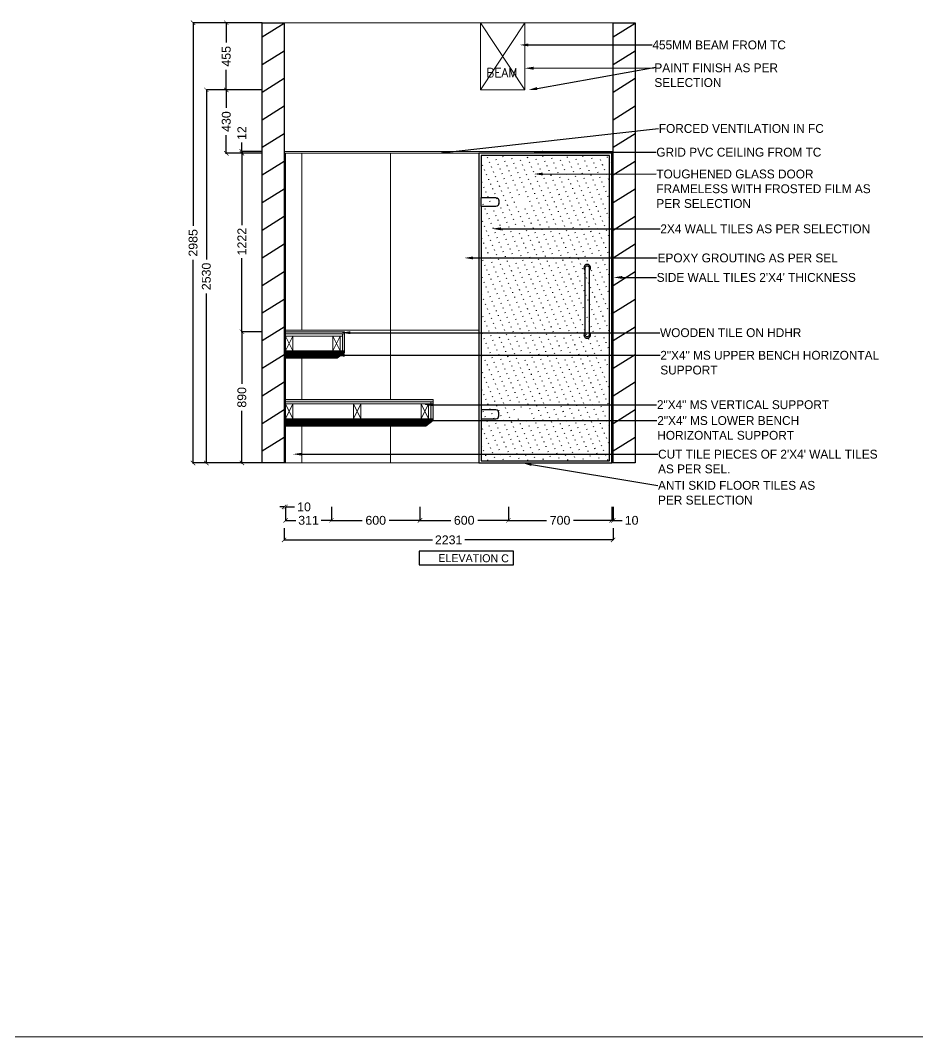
# Model space of a CAD drawing. Header units: millimetres. Extents: x 1464389 to 1998638, y -29162 to 256806.
# Drawn here: x 1543930 to 1550014, y -2985 to 3906 of the extents above; entities that cross this region are included whole.
import ezdxf
from ezdxf import colors
from ezdxf.entities.mleader import LeaderData, LeaderLine
from ezdxf.math import Vec2, Vec3

# ---------------------------------------------------------------- set-up
doc = ezdxf.new("R2010")
doc.units = ezdxf.units.MM
doc.header["$LTSCALE"] = 15
doc.header["$PDMODE"] = 35
doc.layers.get('0').update_dxf_attribs({"lineweight": 5})
for name, color, linetype in [('Deco', 53, 'Continuous'), ('Layer 1', 7, 'Continuous'), ('NEW WALL', 5, 'Continuous'), ('Text', 250, 'Continuous')]:
    doc.layers.add(name, color=color, linetype=linetype)
for name, color, linetype, lineweight in [('dimension', 1, 'Continuous', 25), ('false ceiling', 124, 'Continuous', 9), ('Hatch', 252, 'Continuous', 15), ('LS_DR_TEXT', 7, 'Continuous', 13), ('WALL TILE', 4, 'Continuous', 5)]:
    doc.layers.add(name, color=color, linetype=linetype, lineweight=lineweight)
doc.layers.add('TEXTS', color=7, linetype='Continuous', true_color=0x636466)
doc.styles.add('ARIAL', font='arial.ttf')
doc.styles.add('ROMANS', font='romans.shx')
doc.dimstyles.new('SC-25', dxfattribs={"dimtxt": 60, "dimasz": 30, "dimexe": 0, "dimexo": 0, "dimgap": 25, "dimtad": 0, "dimdec": 0, "dimzin": 0, "dimdsep": 46, "dimtxsty": 'ARIAL', "dimblk": 'ARCHTICK', "dimcen": 0.09, "dimdle": 3, "dimclrd": 251, "dimclre": 251, "dimclrt": 1, "dimadec": 0, "dimazin": 0, "dimtfac": 1, "dimtdec": 0, "dimtofl": 0, "dimtmove": 0, "dimatfit": 2, "dimfxl": 100, "dimtolj": 1, "dimtzin": 0, "dimarcsym": 0})

# ---------------------------------------------------------------- blocks, each defined once
blk = doc.blocks.new('f')
at = {"layer": 'Deco'}
blk.add_lwpolyline([(1267765.3, -187365.2), (1267310.8, -187365.2, -1), (1267310.8, -187338), (1267765.3, -187338, -1)], format="xyb", close=True, dxfattribs=at)
for centre, start, end in [((1267310.8, -187351.6), 36.8699, 323.1301), ((1267765.3, -187351.6), 216.8699, 143.1301)]:
    blk.add_arc(centre, 22.7, start, end, dxfattribs=at)
blk = doc.blocks.new('D1')
at = {"layer": 'Deco'}
h = blk.add_hatch(dxfattribs=at)
h.set_pattern_fill('ACAD_ISO07W100', color=41, scale=10, angle=293, style=0)
h.set_pattern_definition([(293, (3903.8, -3895.476), (46.0252427, 19.5365564), [5, -30])])
edge = h.paths.add_edge_path()
edge.add_line((1269869.6, -190157.7), (1268999.6, -190157.7))
edge.add_line((1268999.6, -190157.7), (1268999.6, -190505.9))
edge.add_line((1268999.6, -190505.9), (1269284.6, -190505.9))
edge.add_arc((1269265.2, -190470.7), 40.2, 11.51469, 298.81108, ccw=False)
edge.add_line((1269304.6, -190462.7), (1269304.6, -190482.7))
edge.add_arc((1269284.6, -190482.7), 20, -90, 0, ccw=False)
edge.add_line((1269284.6, -190502.7), (1268999.6, -190502.7))
edge.add_line((1268999.6, -190502.7), (1268999.6, -191942.8))
edge.add_line((1268999.6, -191942.8), (1269284.6, -191942.8))
edge.add_arc((1269268, -191909.5), 37.2, 10.61772, 296.41257, ccw=False)
edge.add_line((1269304.6, -191902.7), (1269304.6, -191922.7))
edge.add_arc((1269284.6, -191922.7), 20, -90, 0, ccw=False)
edge.add_line((1269284.6, -191942.7), (1268999.6, -191942.7))
edge.add_line((1268999.6, -191942.7), (1268999.6, -192227.7))
edge.add_line((1268999.6, -192227.7), (1269869.6, -192227.7))
edge.add_line((1269869.6, -192227.7), (1269869.6, -190157.7))
at = {"layer": 'Deco', "color": 4}
blk.add_lwpolyline([(1268984.6, -192242.7), (1269884.6, -192242.7), (1269884.6, -190142.7), (1268984.6, -190142.7)], close=True, dxfattribs=at)
at = {"layer": 'Deco'}
for points in [[(1268999.6, -191942.7), (1268999.6, -192227.7), (1269869.6, -192227.7), (1269869.6, -190157.7), (1268999.6, -190157.7), (1268999.6, -190442.7)], [(1268999.6, -190502.7), (1268999.6, -191882.7)]]:
    blk.add_lwpolyline(points, dxfattribs=at)
for points in [[(1268999.6, -190442.7), (1269099.6, -190442.7, -0.414214), (1269119.6, -190462.7), (1269119.6, -190482.7, -0.414214), (1269099.6, -190502.7), (1268999.6, -190502.7)], [(1268999.6, -191942.7), (1269099.6, -191942.7, 0.414214), (1269119.6, -191922.7), (1269119.6, -191902.7, 0.414214), (1269099.6, -191882.7), (1268999.6, -191882.7)]]:
    blk.add_lwpolyline(points, format="xyb", close=True, dxfattribs=at)
at = {"rotation": 90}
blk.add_blockref('f', (1082367, -1458684.4), dxfattribs=at)
blk = doc.blocks.new('_ArchTick')
at = {"color": 0, "linetype": 'ByBlock', "const_width": 0.15}
blk.add_lwpolyline([(-0.5, -0.5), (0.5, 0.5)], dxfattribs=at)
blk = doc.blocks.new('*D2041')
at = {"layer": 'Defpoints', "color": 0, "ltscale": 0.25, "transparency": 16777216}
for p in [(1545718.2, 606.7), (1545728.2, 606.7), (1545728.2, 606.7)]:
    blk.add_point(p, dxfattribs=at)
at = {"layer": 'dimension', "color": 251, "lineweight": -2, "ltscale": 0.25, "transparency": 16777216}
for p, q in [((1545718.2, 606.7), (1545688.2, 606.7)), ((1545728.2, 606.7), (1545788.2, 606.7))]:
    blk.add_line(p, q, dxfattribs=at)
at = {"layer": 'dimension', "color": 251, "lineweight": -2, "ltscale": 0.25, "transparency": 16777216, "xscale": 30, "yscale": 30, "zscale": 30}
blk.add_blockref('_ArchTick', (1545718.2, 606.7), dxfattribs=at)
at = {"layer": 'dimension', "color": 251, "lineweight": -2, "ltscale": 0.25, "transparency": 16777216, "xscale": 30, "yscale": 30, "zscale": 30, "rotation": 180}
blk.add_blockref('_ArchTick', (1545728.2, 606.7), dxfattribs=at)
at = {"layer": 'dimension', "color": 1, "ltscale": 0.25, "transparency": 16777216, "insert": (1545853.2, 606.7), "char_height": 60, "attachment_point": 5, "style": 'ARIAL'}
blk.add_mtext('\\A1;10', dxfattribs=at)
blk = doc.blocks.new('*D2042')
at = {"layer": 'Defpoints', "color": 0, "ltscale": 0.25, "transparency": 16777216}
for p in [(1545728.2, 606.7), (1546039.2, 606.7), (1546039.2, 515.6)]:
    blk.add_point(p, dxfattribs=at)
at = {"layer": 'dimension', "color": 251, "lineweight": -2, "ltscale": 0.25, "transparency": 16777216}
for p, q in [((1545728.2, 606.7), (1545728.2, 515.6)), ((1546039.2, 606.7), (1546039.2, 515.6)), ((1545725.2, 515.6), (1545798.2, 515.6)), ((1546042.2, 515.6), (1545969.1, 515.6))]:
    blk.add_line(p, q, dxfattribs=at)
at = {"layer": 'dimension', "color": 251, "lineweight": -2, "ltscale": 0.25, "transparency": 16777216, "xscale": 30, "yscale": 30, "zscale": 30, "rotation": 180}
blk.add_blockref('_ArchTick', (1545728.2, 515.6), dxfattribs=at)
at = {"layer": 'dimension', "color": 251, "lineweight": -2, "ltscale": 0.25, "transparency": 16777216, "xscale": 30, "yscale": 30, "zscale": 30}
blk.add_blockref('_ArchTick', (1546039.2, 515.6), dxfattribs=at)
at = {"layer": 'dimension', "color": 1, "ltscale": 0.25, "transparency": 16777216, "insert": (1545883.7, 515.6), "char_height": 60, "attachment_point": 5, "style": 'ARIAL'}
blk.add_mtext('\\A1;311', dxfattribs=at)
blk = doc.blocks.new('*D2043')
at = {"layer": 'Defpoints', "color": 0, "ltscale": 0.25, "transparency": 16777216}
for p in [(1546039.2, 606.7), (1546639.2, 606.7), (1546639.2, 515.6)]:
    blk.add_point(p, dxfattribs=at)
at = {"layer": 'dimension', "color": 251, "lineweight": -2, "ltscale": 0.25, "transparency": 16777216}
for p, q in [((1546039.2, 606.7), (1546039.2, 515.6)), ((1546639.2, 606.7), (1546639.2, 515.6)), ((1546036.2, 515.6), (1546247.8, 515.6)), ((1546642.2, 515.6), (1546430.5, 515.6))]:
    blk.add_line(p, q, dxfattribs=at)
at = {"layer": 'dimension', "color": 251, "lineweight": -2, "ltscale": 0.25, "transparency": 16777216, "xscale": 30, "yscale": 30, "zscale": 30, "rotation": 180}
blk.add_blockref('_ArchTick', (1546039.2, 515.6), dxfattribs=at)
at = {"layer": 'dimension', "color": 251, "lineweight": -2, "ltscale": 0.25, "transparency": 16777216, "xscale": 30, "yscale": 30, "zscale": 30}
blk.add_blockref('_ArchTick', (1546639.2, 515.6), dxfattribs=at)
at = {"layer": 'dimension', "color": 1, "ltscale": 0.25, "transparency": 16777216, "insert": (1546339.2, 515.6), "char_height": 60, "attachment_point": 5, "style": 'ARIAL'}
blk.add_mtext('\\A1;600', dxfattribs=at)
blk = doc.blocks.new('*D2044')
at = {"layer": 'Defpoints', "color": 0, "ltscale": 0.25, "transparency": 16777216}
for p in [(1546639.2, 606.7), (1547239.2, 606.7), (1547239.2, 515.6)]:
    blk.add_point(p, dxfattribs=at)
at = {"layer": 'dimension', "color": 251, "lineweight": -2, "ltscale": 0.25, "transparency": 16777216}
for p, q in [((1546639.2, 606.7), (1546639.2, 515.6)), ((1547239.2, 606.7), (1547239.2, 515.6)), ((1546636.2, 515.6), (1546847.8, 515.6)), ((1547242.2, 515.6), (1547030.5, 515.6))]:
    blk.add_line(p, q, dxfattribs=at)
at = {"layer": 'dimension', "color": 251, "lineweight": -2, "ltscale": 0.25, "transparency": 16777216, "xscale": 30, "yscale": 30, "zscale": 30, "rotation": 180}
blk.add_blockref('_ArchTick', (1546639.2, 515.6), dxfattribs=at)
at = {"layer": 'dimension', "color": 251, "lineweight": -2, "ltscale": 0.25, "transparency": 16777216, "xscale": 30, "yscale": 30, "zscale": 30}
blk.add_blockref('_ArchTick', (1547239.2, 515.6), dxfattribs=at)
at = {"layer": 'dimension', "color": 1, "ltscale": 0.25, "transparency": 16777216, "insert": (1546939.2, 515.6), "char_height": 60, "attachment_point": 5, "style": 'ARIAL'}
blk.add_mtext('\\A1;600', dxfattribs=at)
blk = doc.blocks.new('*D2045')
at = {"layer": 'Defpoints', "color": 0, "ltscale": 0.25, "transparency": 16777216}
for p in [(1547239.2, 606.7), (1547939.2, 606.7), (1547939.2, 515.6)]:
    blk.add_point(p, dxfattribs=at)
at = {"layer": 'dimension', "color": 251, "lineweight": -2, "ltscale": 0.25, "transparency": 16777216}
for p, q in [((1547239.2, 606.7), (1547239.2, 515.6)), ((1547939.2, 606.7), (1547939.2, 515.6)), ((1547236.2, 515.6), (1547498.2, 515.6)), ((1547942.2, 515.6), (1547680.1, 515.6))]:
    blk.add_line(p, q, dxfattribs=at)
at = {"layer": 'dimension', "color": 251, "lineweight": -2, "ltscale": 0.25, "transparency": 16777216, "xscale": 30, "yscale": 30, "zscale": 30, "rotation": 180}
blk.add_blockref('_ArchTick', (1547239.2, 515.6), dxfattribs=at)
at = {"layer": 'dimension', "color": 251, "lineweight": -2, "ltscale": 0.25, "transparency": 16777216, "xscale": 30, "yscale": 30, "zscale": 30}
blk.add_blockref('_ArchTick', (1547939.2, 515.6), dxfattribs=at)
at = {"layer": 'dimension', "color": 1, "ltscale": 0.25, "transparency": 16777216, "insert": (1547589.2, 515.6), "char_height": 60, "attachment_point": 5, "style": 'ARIAL'}
blk.add_mtext('\\A1;700', dxfattribs=at)
blk = doc.blocks.new('*D2046')
at = {"layer": 'Defpoints', "color": 0, "ltscale": 0.25, "transparency": 16777216}
for p in [(1547939.2, 606.7), (1547949.2, 606.7), (1547949.2, 515.6)]:
    blk.add_point(p, dxfattribs=at)
at = {"layer": 'dimension', "color": 251, "lineweight": -2, "ltscale": 0.25, "transparency": 16777216}
for p, q in [((1547939.2, 606.7), (1547939.2, 515.6)), ((1547949.2, 606.7), (1547949.2, 515.6)), ((1547939.2, 515.6), (1547909.2, 515.6)), ((1547949.2, 515.6), (1548009.2, 515.6))]:
    blk.add_line(p, q, dxfattribs=at)
at = {"layer": 'dimension', "color": 251, "lineweight": -2, "ltscale": 0.25, "transparency": 16777216, "xscale": 30, "yscale": 30, "zscale": 30}
blk.add_blockref('_ArchTick', (1547939.2, 515.6), dxfattribs=at)
at = {"layer": 'dimension', "color": 251, "lineweight": -2, "ltscale": 0.25, "transparency": 16777216, "xscale": 30, "yscale": 30, "zscale": 30, "rotation": 180}
blk.add_blockref('_ArchTick', (1547949.2, 515.6), dxfattribs=at)
at = {"layer": 'dimension', "color": 1, "ltscale": 0.25, "transparency": 16777216, "insert": (1548074.2, 515.6), "char_height": 60, "attachment_point": 5, "style": 'ARIAL'}
blk.add_mtext('\\A1;10', dxfattribs=at)
blk = doc.blocks.new('*D2047')
at = {"layer": 'Defpoints', "color": 0, "ltscale": 0.25, "transparency": 16777216}
for p in [(1545718.2, 462.6), (1547949.2, 462.6), (1547949.2, 382.9)]:
    blk.add_point(p, dxfattribs=at)
at = {"layer": 'dimension', "color": 251, "lineweight": -2, "ltscale": 0.25, "transparency": 16777216}
for p, q in [((1545718.2, 462.6), (1545718.2, 382.9)), ((1547949.2, 462.6), (1547949.2, 382.9)), ((1545715.2, 382.9), (1546724.4, 382.9)), ((1547952.2, 382.9), (1546943, 382.9))]:
    blk.add_line(p, q, dxfattribs=at)
at = {"layer": 'dimension', "color": 251, "lineweight": -2, "ltscale": 0.25, "transparency": 16777216, "xscale": 30, "yscale": 30, "zscale": 30, "rotation": 180}
blk.add_blockref('_ArchTick', (1545718.2, 382.9), dxfattribs=at)
at = {"layer": 'dimension', "color": 251, "lineweight": -2, "ltscale": 0.25, "transparency": 16777216, "xscale": 30, "yscale": 30, "zscale": 30}
blk.add_blockref('_ArchTick', (1547949.2, 382.9), dxfattribs=at)
at = {"layer": 'dimension', "color": 1, "ltscale": 0.25, "transparency": 16777216, "insert": (1546833.7, 382.9), "char_height": 60, "attachment_point": 5, "style": 'ARIAL'}
blk.add_mtext('\\A1;2231', dxfattribs=at)
blk = doc.blocks.new('*D2048')
at = {"layer": 'Defpoints', "color": 0, "ltscale": 0.25, "transparency": 16777216}
for p in [(1545431.7, 1794.7), (1545568.2, 1794.7), (1545568.2, 904.7)]:
    blk.add_point(p, dxfattribs=at)
at = {"layer": 'dimension', "color": 251, "lineweight": -2, "ltscale": 0.25, "transparency": 16777216}
for p, q in [((1545431.7, 1797.7), (1545431.7, 1440.9)), ((1545568.2, 1794.7), (1545431.7, 1794.7)), ((1545431.7, 901.7), (1545431.7, 1258.4)), ((1545568.2, 904.7), (1545431.7, 904.7))]:
    blk.add_line(p, q, dxfattribs=at)
at = {"layer": 'dimension', "color": 251, "lineweight": -2, "ltscale": 0.25, "transparency": 16777216, "xscale": 30, "yscale": 30, "zscale": 30}
for p, rotation in [((1545431.7, 1794.7), 90), ((1545431.7, 904.7), 270)]:
    blk.add_blockref('_ArchTick', p, dxfattribs=dict(at, rotation=rotation))
at = {"layer": 'dimension', "color": 1, "ltscale": 0.25, "transparency": 16777216, "insert": (1545431.7, 1349.7), "char_height": 60, "attachment_point": 5, "rotation": 90, "style": 'ARIAL'}
blk.add_mtext('\\A1;890', dxfattribs=at)
blk = doc.blocks.new('*D2049')
at = {"layer": 'Defpoints', "color": 0, "ltscale": 0.25, "transparency": 16777216}
for p in [(1545431.7, 3016.7), (1545568.2, 3016.7), (1545568.2, 1794.7)]:
    blk.add_point(p, dxfattribs=at)
at = {"layer": 'dimension', "color": 251, "lineweight": -2, "ltscale": 0.25, "transparency": 16777216}
for p, q in [((1545431.7, 3019.7), (1545431.7, 2517.1)), ((1545568.2, 3016.7), (1545431.7, 3016.7)), ((1545431.7, 1791.7), (1545431.7, 2294.2)), ((1545568.2, 1794.7), (1545431.7, 1794.7))]:
    blk.add_line(p, q, dxfattribs=at)
at = {"layer": 'dimension', "color": 251, "lineweight": -2, "ltscale": 0.25, "transparency": 16777216, "xscale": 30, "yscale": 30, "zscale": 30}
for p, rotation in [((1545431.7, 3016.7), 90), ((1545431.7, 1794.7), 270)]:
    blk.add_blockref('_ArchTick', p, dxfattribs=dict(at, rotation=rotation))
at = {"layer": 'dimension', "color": 1, "ltscale": 0.25, "transparency": 16777216, "insert": (1545431.7, 2405.7), "char_height": 60, "attachment_point": 5, "rotation": 90, "style": 'ARIAL'}
blk.add_mtext('\\A1;1222', dxfattribs=at)
blk = doc.blocks.new('*D2050')
at = {"layer": 'Defpoints', "color": 0, "ltscale": 0.25, "transparency": 16777216}
for p in [(1545431.7, 3016.7), (1545568.2, 3016.7), (1545568.2, 3004.7)]:
    blk.add_point(p, dxfattribs=at)
at = {"layer": 'dimension', "color": 251, "lineweight": -2, "ltscale": 0.25, "transparency": 16777216}
for p, q in [((1545431.7, 3016.7), (1545431.7, 3076.7)), ((1545568.2, 3016.7), (1545431.7, 3016.7)), ((1545568.2, 3004.7), (1545431.7, 3004.7)), ((1545431.7, 3004.7), (1545431.7, 2974.7))]:
    blk.add_line(p, q, dxfattribs=at)
at = {"layer": 'dimension', "color": 251, "lineweight": -2, "ltscale": 0.25, "transparency": 16777216, "xscale": 30, "yscale": 30, "zscale": 30}
for p, rotation in [((1545431.7, 3016.7), 270), ((1545431.7, 3004.7), 90)]:
    blk.add_blockref('_ArchTick', p, dxfattribs=dict(at, rotation=rotation))
at = {"layer": 'dimension', "color": 1, "ltscale": 0.25, "transparency": 16777216, "insert": (1545431.7, 3141.5), "char_height": 60, "attachment_point": 5, "rotation": 90, "style": 'ARIAL'}
blk.add_mtext('\\A1;12', dxfattribs=at)
blk = doc.blocks.new('*D2051')
at = {"layer": 'Defpoints', "color": 0, "ltscale": 0.25, "transparency": 16777216}
for p in [(1545326.1, 3434.7), (1545568.2, 3434.7), (1545568.2, 3004.7)]:
    blk.add_point(p, dxfattribs=at)
at = {"layer": 'dimension', "color": 251, "lineweight": -2, "ltscale": 0.25, "transparency": 16777216}
for p, q in [((1545326.1, 3437.7), (1545326.1, 3312.1)), ((1545568.2, 3434.7), (1545326.1, 3434.7)), ((1545326.1, 3001.7), (1545326.1, 3127.3)), ((1545568.2, 3004.7), (1545326.1, 3004.7))]:
    blk.add_line(p, q, dxfattribs=at)
at = {"layer": 'dimension', "color": 251, "lineweight": -2, "ltscale": 0.25, "transparency": 16777216, "xscale": 30, "yscale": 30, "zscale": 30}
for p, rotation in [((1545326.1, 3434.7), 90), ((1545326.1, 3004.7), 270)]:
    blk.add_blockref('_ArchTick', p, dxfattribs=dict(at, rotation=rotation))
at = {"layer": 'dimension', "color": 1, "ltscale": 0.25, "transparency": 16777216, "insert": (1545326.1, 3219.7), "char_height": 60, "attachment_point": 5, "rotation": 90, "style": 'ARIAL'}
blk.add_mtext('\\A1;430', dxfattribs=at)
blk = doc.blocks.new('*D2052')
at = {"layer": 'Defpoints', "color": 0, "ltscale": 0.25, "transparency": 16777216}
for p in [(1545326.1, 3889.7), (1545568.2, 3889.7), (1545568.2, 3434.7)]:
    blk.add_point(p, dxfattribs=at)
at = {"layer": 'dimension', "color": 251, "lineweight": -2, "ltscale": 0.25, "transparency": 16777216}
for p, q in [((1545326.1, 3892.7), (1545326.1, 3754.9)), ((1545568.2, 3889.7), (1545326.1, 3889.7)), ((1545326.1, 3431.7), (1545326.1, 3569.5)), ((1545568.2, 3434.7), (1545326.1, 3434.7))]:
    blk.add_line(p, q, dxfattribs=at)
at = {"layer": 'dimension', "color": 251, "lineweight": -2, "ltscale": 0.25, "transparency": 16777216, "xscale": 30, "yscale": 30, "zscale": 30}
for p, rotation in [((1545326.1, 3889.7), 90), ((1545326.1, 3434.7), 270)]:
    blk.add_blockref('_ArchTick', p, dxfattribs=dict(at, rotation=rotation))
at = {"layer": 'dimension', "color": 1, "ltscale": 0.25, "transparency": 16777216, "insert": (1545326.1, 3662.2), "char_height": 60, "attachment_point": 5, "rotation": 90, "style": 'ARIAL'}
blk.add_mtext('\\A1;455', dxfattribs=at)
blk = doc.blocks.new('*D2053')
at = {"layer": 'Defpoints', "color": 0, "ltscale": 0.25, "transparency": 16777216}
for p in [(1545568.2, 3434.7), (1545190.9, 904.7), (1545568.2, 904.7)]:
    blk.add_point(p, dxfattribs=at)
at = {"layer": 'dimension', "color": 251, "lineweight": -2, "ltscale": 0.25, "transparency": 16777216}
for p, q in [((1545190.9, 3437.7), (1545190.9, 2284.7)), ((1545568.2, 3434.7), (1545190.9, 3434.7)), ((1545190.9, 901.7), (1545190.9, 2054.7)), ((1545568.2, 904.7), (1545190.9, 904.7))]:
    blk.add_line(p, q, dxfattribs=at)
at = {"layer": 'dimension', "color": 251, "lineweight": -2, "ltscale": 0.25, "transparency": 16777216, "xscale": 30, "yscale": 30, "zscale": 30}
for p, rotation in [((1545190.9, 3434.7), 90), ((1545190.9, 904.7), 270)]:
    blk.add_blockref('_ArchTick', p, dxfattribs=dict(at, rotation=rotation))
at = {"layer": 'dimension', "color": 1, "ltscale": 0.25, "transparency": 16777216, "insert": (1545190.9, 2169.7), "char_height": 60, "attachment_point": 5, "rotation": 90, "style": 'ARIAL'}
blk.add_mtext('\\A1;2530', dxfattribs=at)
blk = doc.blocks.new('*D2054')
at = {"layer": 'Defpoints', "color": 0, "ltscale": 0.25, "transparency": 16777216}
for p in [(1545568.2, 3889.7), (1545101, 904.7), (1545568.2, 904.7)]:
    blk.add_point(p, dxfattribs=at)
at = {"layer": 'dimension', "color": 251, "lineweight": -2, "ltscale": 0.25, "transparency": 16777216}
for p, q in [((1545101, 3892.7), (1545101, 2512.5)), ((1545568.2, 3889.7), (1545101, 3889.7)), ((1545101, 901.7), (1545101, 2281.8)), ((1545568.2, 904.7), (1545101, 904.7))]:
    blk.add_line(p, q, dxfattribs=at)
at = {"layer": 'dimension', "color": 251, "lineweight": -2, "ltscale": 0.25, "transparency": 16777216, "xscale": 30, "yscale": 30, "zscale": 30}
for p, rotation in [((1545101, 3889.7), 90), ((1545101, 904.7), 270)]:
    blk.add_blockref('_ArchTick', p, dxfattribs=dict(at, rotation=rotation))
at = {"layer": 'dimension', "color": 1, "ltscale": 0.25, "transparency": 16777216, "insert": (1545101, 2397.2), "char_height": 60, "attachment_point": 5, "rotation": 90, "style": 'ARIAL'}
blk.add_mtext('\\A1;2985', dxfattribs=at)

msp = doc.modelspace()

# ---------------------------------------------------------------- hatches: boundary and pattern name
at = {"layer": 'Hatch', "ltscale": 0.25}
h = msp.add_hatch(color=256, dxfattribs=at)
h.dxf.hatch_style = 1
h.paths.add_polyline_path([(1546128.2, 1794.7), (1545728.2, 1794.7), (1545728.2, 1779.7), (1546128.2, 1779.7)])
h.paths.add_polyline_path([(1546128.2, 1764.7), (1546113.2, 1764.7), (1546113.2, 1664.7), (1546128.2, 1664.7)])
h.paths.add_polyline_path([(1546128.2, 1779.7), (1546113.2, 1779.7), (1546113.2, 1764.7), (1546128.2, 1764.7)])
h = msp.add_hatch(dxfattribs=at)
h.set_pattern_fill('ANSI32', color=256)
h.set_pattern_definition([(45, (375893.382, 316717.301), (-6.73519209, 6.73519209), []), (45, (375897.872, 316717.301), (-6.73519209, 6.73519209), [])])
h.paths.add_polyline_path([(1546128.2, 1652.7), (1546128.2, 1664.7), (1545728.2, 1664.7), (1545728.2, 1614.7), (1546078.2, 1614.7)])
h = msp.add_hatch(color=256, dxfattribs=at)
h.dxf.hatch_style = 1
h.paths.add_polyline_path([(1546728.2, 1334.7), (1545728.2, 1334.7), (1545728.2, 1319.7), (1546728.2, 1319.7)])
h.paths.add_polyline_path([(1546728.2, 1319.7), (1546713.2, 1319.7), (1546713.2, 1204.7), (1546728.2, 1204.7)])
h = msp.add_hatch(dxfattribs=at)
h.set_pattern_fill('ANSI32', color=256)
h.set_pattern_definition([(45, (373375.872, 316717.301), (-6.73519209, 6.73519209), []), (45, (373380.362, 316717.301), (-6.73519209, 6.73519209), [])])
h.paths.add_polyline_path([(1546728.2, 1204.7), (1546713.2, 1204.7), (1546698.2, 1204.7), (1546648.2, 1204.7), (1545728.2, 1204.7), (1545728.2, 1154.7), (1546678.2, 1154.7), (1546728.2, 1192.7)])
at = {"layer": 'Layer 1', "ltscale": 0.25}
h = msp.add_hatch(dxfattribs=at)
h.set_pattern_fill('ANSI31', color=8, scale=50, angle=167)
h.set_pattern_definition([(212, (649932.88, 181311.02), (84.124683, -134.627635), [])])
h.paths.add_polyline_path([(1545718.2, 3889.7), (1545568.2, 3889.7), (1545568.2, 904.7), (1545718.2, 904.7)])
h = msp.add_hatch(dxfattribs=at)
h.set_pattern_fill('ANSI31', color=8, scale=50, angle=167)
h.set_pattern_definition([(212, (652313.88, 181311.02), (84.124683, -134.627635), [])])
h.paths.add_polyline_path([(1548099.2, 3889.7), (1547949.2, 3889.7), (1547949.2, 904.7), (1548099.2, 904.7)])

# ---------------------------------------------------------------- linework, layer by layer
at = {"ltscale": 0.25}
for p, q in [((1547049.2, 3889.7), (1547349.2, 3434.7)), ((1547049.2, 3434.7), (1547349.2, 3889.7)), ((1545728.2, 1764.7), (1545778.2, 1664.7)), ((1545778.2, 1764.7), (1545728.2, 1664.7)), ((1546048.2, 1764.7), (1546098.2, 1664.7)), ((1546098.2, 1764.7), (1546048.2, 1664.7)), ((1545728.2, 1304.7), (1545778.2, 1204.7)), ((1545778.2, 1304.7), (1545728.2, 1204.7)), ((1545778.2, 1304.7), (1546648.2, 1304.7)), ((1546188.2, 1304.7), (1546238.2, 1204.7)), ((1546238.2, 1304.7), (1546188.2, 1204.7)), ((1546648.2, 1304.7), (1546698.2, 1204.7)), ((1546698.2, 1304.7), (1546648.2, 1204.7)), ((1520964.5, -2985.4), (1566247, -2985.4))]:
    msp.add_line(p, q, dxfattribs=at)
for points in [[(1545718.2, 3889.7), (1547949.2, 3889.7), (1547949.2, 904.7), (1545718.2, 904.7)], [(1547049.2, 3889.7), (1547349.2, 3889.7), (1547349.2, 3434.7), (1547049.2, 3434.7)], [(1545728.2, 1794.7), (1546128.2, 1794.7), (1546128.2, 1779.7), (1545728.2, 1779.7)], [(1545728.2, 1779.7), (1546113.2, 1779.7), (1546113.2, 1764.7), (1545728.2, 1764.7)], [(1545728.2, 1764.7), (1545778.2, 1764.7), (1545778.2, 1664.7), (1545728.2, 1664.7)], [(1546048.2, 1764.7), (1546098.2, 1764.7), (1546098.2, 1664.7), (1546048.2, 1664.7)], [(1546113.2, 1779.7), (1546128.2, 1779.7), (1546128.2, 1664.7), (1546113.2, 1664.7)], [(1545728.2, 1334.7), (1546728.2, 1334.7), (1546728.2, 1319.7), (1545728.2, 1319.7)], [(1545728.2, 1319.7), (1546713.2, 1319.7), (1546713.2, 1304.7), (1545728.2, 1304.7)], [(1546728.2, 1204.7), (1546713.2, 1204.7), (1546713.2, 1319.7), (1546728.2, 1319.7)], [(1545728.2, 1304.7), (1545778.2, 1304.7), (1545778.2, 1204.7), (1545728.2, 1204.7)], [(1546188.2, 1304.7), (1546238.2, 1304.7), (1546238.2, 1204.7), (1546188.2, 1204.7)], [(1546648.2, 1304.7), (1546698.2, 1304.7), (1546698.2, 1204.7), (1546648.2, 1204.7)], [(1546698.2, 1304.7), (1546713.2, 1304.7), (1546713.2, 1204.7), (1546698.2, 1204.7)]]:
    msp.add_lwpolyline(points, close=True, dxfattribs=at)
for points in [[(1545728.2, 1614.7), (1545728.2, 1664.7), (1546128.2, 1664.7), (1546128.2, 1652.7), (1546078.2, 1614.7), (1545728.2, 1614.7)], [(1545728.2, 1154.7), (1545728.2, 1204.7), (1546728.2, 1204.7)], [(1545728.2, 1154.7), (1545728.2, 1204.7), (1546728.2, 1204.7), (1546728.2, 1192.7), (1546678.2, 1154.7), (1545728.2, 1154.7)]]:
    msp.add_lwpolyline(points, dxfattribs=at)
at = {"layer": 'false ceiling', "ltscale": 0.25}
for p, q in [((1545718.2, 3016.7), (1547949.2, 3016.7)), ((1545718.2, 3004.7), (1547949.2, 3004.7))]:
    msp.add_line(p, q, dxfattribs=at)
at = {"layer": 'NEW WALL', "ltscale": 0.25}
for points in [[(1545568.2, 3889.7), (1545718.2, 3889.7), (1545718.2, 904.7), (1545568.2, 904.7)], [(1547949.2, 3889.7), (1548099.2, 3889.7), (1548099.2, 904.7), (1547949.2, 904.7)]]:
    msp.add_lwpolyline(points, close=True, dxfattribs=at)
at = {"layer": 'Text', "color": 32, "ltscale": 0.25}
msp.add_lwpolyline([(1547273.5, 306.6), (1546633.5, 306.6), (1546633.5, 213.7), (1547273.5, 213.7)], close=True, dxfattribs=at)
at = {"layer": 'TEXTS', "color": 251, "linetype": 'ByBlock', "lineweight": -2, "true_color": 0x636466}
for points in [[(1547409.2, 3581.5), (1548226.6, 3584.5)], [(1547433.2, 3444), (1548237.7, 3589)]]:
    msp.add_lwpolyline(points, dxfattribs=at)
at = {"layer": 'TEXTS', "color": 251, "true_color": 0x636466}
for points in [[(1547409.2, 3571.5), (1547349.2, 3581.3), (1547409.1, 3591.5)], [(1547435, 3434.2), (1547374.2, 3433.4), (1547431.4, 3453.8)]]:
    msp.add_solid(points, dxfattribs=at)
at = {"layer": 'WALL TILE', "ltscale": 0.25}
for points in [[(1545718.2, 3004.7), (1545728.2, 3004.7), (1545728.2, 904.7), (1545718.2, 904.7)], [(1545728.2, 3004.7), (1545839.2, 3004.7), (1545839.2, 1804.7), (1545728.2, 1804.7)], [(1545839.2, 1804.7), (1546439.2, 1804.7), (1546439.2, 3004.7), (1545839.2, 3004.7)], [(1546439.2, 1804.7), (1547039.2, 1804.7), (1547039.2, 3004.7), (1546439.2, 3004.7)], [(1547939.2, 3004.7), (1547949.2, 3004.7), (1547949.2, 904.7), (1547939.2, 904.7)], [(1545839.2, 1334.7), (1545728.2, 1334.7), (1545728.2, 1614.7), (1545839.2, 1614.7)], [(1545839.2, 1154.7), (1545728.2, 1154.7), (1545728.2, 904.7), (1545839.2, 904.7)], [(1546439.2, 1154.7), (1545839.2, 1154.7), (1545839.2, 904.7), (1546439.2, 904.7)]]:
    msp.add_lwpolyline(points, close=True, dxfattribs=at)
msp.add_lwpolyline([(1546439.2, 1334.7), (1546439.2, 1804.7), (1547039.2, 1804.7), (1547039.2, 904.7), (1546439.2, 904.7), (1546439.2, 1154.7)], dxfattribs=at)

# ---------------------------------------------------------------- block references
msp.add_blockref('D1', (278054.6, 193147.3))

# ---------------------------------------------------------------- texts
at = {"layer": 'LS_DR_TEXT', "ltscale": 0.25, "insert": (1547089, 3581.3), "char_height": 60, "attachment_point": 1, "style": 'ROMANS'}
msp.add_mtext_dynamic_manual_height_columns('BEAM', width=469.919, gutter_width=375, heights=[0], dxfattribs=at)
at = {"layer": 'LS_DR_TEXT', "insert": (1547242, 230.4), "char_height": 54.107, "attachment_point": 9, "rotation": 359.76961}
msp.add_mtext_dynamic_manual_height_columns('ELEVATION C', width=966.759, gutter_width=202.9, heights=[0], dxfattribs=at)
at = {"layer": 'TEXTS', "color": 251, "true_color": 0x636466, "insert": (1548228.6, 3614.5), "char_height": 60, "width": 1181.206, "attachment_point": 1}
msp.add_mtext('PAINT FINISH AS PER SELECTION', dxfattribs=at)

# ---------------------------------------------------------------- dimensions: what is measured, and where the dimension line sits
at = {"layer": 'dimension', "ltscale": 0.25}
for base, p1, p2, picture, middle in [((1545101, 904.7), (1545568.2, 3889.7), (1545568.2, 904.7), '*D2054', (1545101, 2397.2)), ((1545326.1, 3889.7), (1545568.2, 3434.7), (1545568.2, 3889.7), '*D2052', (1545326.1, 3662.2)), ((1545190.9, 904.7), (1545568.2, 3434.7), (1545568.2, 904.7), '*D2053', (1545190.9, 2169.7)), ((1545326.1, 3434.7), (1545568.2, 3004.7), (1545568.2, 3434.7), '*D2051', (1545326.1, 3219.7)), ((1545431.7, 3016.7), (1545568.2, 3004.7), (1545568.2, 3016.7), '*D2050', (1545431.7, 3141.5)), ((1545431.7, 3016.7), (1545568.2, 1794.7), (1545568.2, 3016.7), '*D2049', (1545431.7, 2405.7)), ((1545431.7, 1794.7), (1545568.2, 904.7), (1545568.2, 1794.7), '*D2048', (1545431.7, 1349.7))]:
    dim = msp.add_linear_dim(base=base, p1=p1, p2=p2, angle=90, dimstyle='SC-25', override={"dimfxl": 15}, dxfattribs=at)
    dim.commit()
    dim.dimension.update_dxf_attribs({"geometry": picture, "text_midpoint": middle})
for base, p1, p2, picture, middle in [((1545728.2, 606.7), (1545718.2, 606.7), (1545728.2, 606.7), '*D2041', (1545853.2, 606.7)), ((1546039.2, 515.6), (1545728.2, 606.7), (1546039.2, 606.7), '*D2042', (1545883.7, 515.6)), ((1546639.2, 515.6), (1546039.2, 606.7), (1546639.2, 606.7), '*D2043', (1546339.2, 515.6)), ((1547239.2, 515.6), (1546639.2, 606.7), (1547239.2, 606.7), '*D2044', (1546939.2, 515.6)), ((1547939.2, 515.6), (1547239.2, 606.7), (1547939.2, 606.7), '*D2045', (1547589.2, 515.6)), ((1547949.2, 515.6), (1547939.2, 606.7), (1547949.2, 606.7), '*D2046', (1548074.2, 515.6)), ((1547949.2, 382.9), (1545718.2, 462.6), (1547949.2, 462.6), '*D2047', (1546833.7, 382.9))]:
    dim = msp.add_linear_dim(base=base, p1=p1, p2=p2, dimstyle='SC-25', override={"dimfxl": 15}, dxfattribs=at)
    dim.commit()
    dim.dimension.update_dxf_attribs({"geometry": picture, "text_midpoint": middle})

# ---------------------------------------------------------------- leaders
at = {"layer": 'TEXTS', "color": 251, "true_color": 0x636466}
ml = msp.add_multileader_mtext('Standard', dxfattribs=at)
ml.set_content('455MM BEAM FROM TC', color=(99, 100, 102))
ml.set_leader_properties()
ml.build(insert=Vec2(0, 0))
ml.multileader.update_dxf_attribs({"has_dogleg": 0, "text_right_attachment_type": 6, "dogleg_length": 0.36, "arrow_head_size": 60})
ctx = ml.context
ctx.base_point, ctx.char_height, ctx.arrow_head_size, ctx.plane_origin = Vec3(1548213.3, 3739.5), 60, 60, Vec3(1546411.8, 3734)
ctx.right_attachment = 6
notes = []
notes.append((ctx, [(0, (1, 1, 0), (1548212.9, 3739.5), (1, 0), 0.36, [(0, [(1547314.7, 3739.4)], 0, [])])]))
ctx.mtext.insert, ctx.mtext.width, ctx.mtext.flow_direction = Vec3(1548215.3, 3769.5), 1181.206, 5
ml = msp.add_multileader_mtext('Standard', dxfattribs=at)
ml.set_content('FORCED VENTILATION IN FC', color=(99, 100, 102))
ml.set_leader_properties()
ml.build(insert=Vec2(0, 0))
ml.multileader.update_dxf_attribs({"has_dogleg": 0, "text_right_attachment_type": 6, "dogleg_length": 0.36, "arrow_head_size": 60})
ctx = ml.context
ctx.base_point, ctx.char_height, ctx.arrow_head_size, ctx.plane_origin = Vec3(1548256.6, 3173), 60, 60, Vec3(1546455.1, 3167.5)
ctx.right_attachment = 6
notes.append((ctx, [(0, (1, 1, 0), (1548256.2, 3173), (1, 0), 0.36, [(0, [(1546763.5, 3004.7)], 0, [])])]))
ctx.mtext.insert, ctx.mtext.width, ctx.mtext.flow_direction = Vec3(1548258.6, 3203), 1487.784, 5
ml = msp.add_multileader_mtext('Standard', dxfattribs=at)
ml.set_content('GRID PVC CEILING FROM TC', color=(99, 100, 102))
ml.set_leader_properties()
ml.build(insert=Vec2(0, 0))
ml.multileader.update_dxf_attribs({"has_dogleg": 0, "text_right_attachment_type": 6, "dogleg_length": 0.36, "arrow_head_size": 60})
ctx = ml.context
ctx.base_point, ctx.char_height, ctx.arrow_head_size, ctx.plane_origin = Vec3(1548239.9, 3012.2), 60, 60, Vec3(1546438.5, 3006.8)
ctx.right_attachment = 6
notes.append((ctx, [(0, (1, 1, 0), (1548239.6, 3012.2), (1, 0), 0.36, [(0, [(1547411.3, 3012.1)], 0, [])])]))
ctx.mtext.insert, ctx.mtext.width, ctx.mtext.flow_direction = Vec3(1548241.9, 3042.2), 1487.784, 5
ml = msp.add_multileader_mtext('Standard', dxfattribs=at)
ml.set_content('TOUGHENED GLASS DOOR FRAMELESS WITH FROSTED FILM AS PER SELECTION', color=(99, 100, 102))
ml.set_leader_properties()
ml.build(insert=Vec2(0, 0))
ml.multileader.update_dxf_attribs({"has_dogleg": 0, "text_right_attachment_type": 6, "dogleg_length": 0.36, "arrow_head_size": 60})
ctx = ml.context
ctx.base_point, ctx.char_height, ctx.arrow_head_size, ctx.plane_origin = Vec3(1548239.9, 2864.3), 60, 60, Vec3(1546438.5, 2858.8)
ctx.right_attachment = 6
notes.append((ctx, [(0, (1, 1, 0), (1548239.6, 2864.3), (1, 0), 0.36, [(0, [(1547411.3, 2864.2)], 0, [])])]))
ctx.mtext.insert, ctx.mtext.width, ctx.mtext.flow_direction = Vec3(1548241.9, 2894.3), 1473.008, 5
ml = msp.add_multileader_mtext('Standard', dxfattribs=at)
ml.set_content('2X4 WALL TILES AS PER SELECTION', color=(99, 100, 102))
ml.set_leader_properties()
ml.build(insert=Vec2(0, 0))
ml.multileader.update_dxf_attribs({"has_dogleg": 0, "text_right_attachment_type": 6, "dogleg_length": 0.36, "arrow_head_size": 60})
ctx = ml.context
ctx.base_point, ctx.char_height, ctx.arrow_head_size, ctx.plane_origin = Vec3(1548267.1, 2492.8), 60, 60, Vec3(1546465.6, 2487.3)
ctx.right_attachment = 6
notes.append((ctx, [(0, (1, 1, 0), (1548266.7, 2492.8), (1, 0), 0.36, [(0, [(1547127.7, 2492.7)], 0, [])])]))
ctx.mtext.insert, ctx.mtext.width, ctx.mtext.flow_direction = Vec3(1548269.1, 2522.8), 1487.784, 5
ml = msp.add_multileader_mtext('Standard', dxfattribs=at)
ml.set_content('EPOXY GROUTING AS PER SEL', color=(99, 100, 102))
ml.set_leader_properties()
ml.build(insert=Vec2(0, 0))
ml.multileader.update_dxf_attribs({"has_dogleg": 0, "text_right_attachment_type": 6, "dogleg_length": 0.36, "arrow_head_size": 60})
ctx = ml.context
ctx.base_point, ctx.char_height, ctx.arrow_head_size, ctx.plane_origin = Vec3(1548248.5, 2295), 60, 60, Vec3(1546447, 2289.6)
ctx.right_attachment = 6
notes.append((ctx, [(0, (1, 1, 0), (1548248.1, 2295), (1, 0), 0.36, [(0, [(1546939.6, 2295)], 0, [])])]))
ctx.mtext.insert, ctx.mtext.width, ctx.mtext.flow_direction = Vec3(1548250.5, 2325), 1487.784, 5
ml = msp.add_multileader_mtext('Standard', dxfattribs=at)
ml.set_content("SIDE WALL TILES 2'X4' THICKNESS", color=(99, 100, 102))
ml.set_leader_properties()
ml.build(insert=Vec2(0, 0))
ml.multileader.update_dxf_attribs({"has_dogleg": 0, "text_right_attachment_type": 6, "dogleg_length": 0.36, "arrow_head_size": 60})
ctx = ml.context
ctx.base_point, ctx.char_height, ctx.arrow_head_size, ctx.plane_origin = Vec3(1548242.2, 2163), 60, 60, Vec3(1546440.7, 2157.6)
ctx.right_attachment = 6
notes.append((ctx, [(0, (1, 1, 0), (1548241.8, 2163), (1, 0), 0.36, [(0, [(1547950.9, 2163)], 0, [])])]))
ctx.mtext.insert, ctx.mtext.width, ctx.mtext.flow_direction = Vec3(1548244.2, 2193), 1487.784, 5
ml = msp.add_multileader_mtext('Standard', dxfattribs=at)
ml.set_content('WOODEN TILE ON HDHR', color=(99, 100, 102))
ml.set_leader_properties()
ml.build(insert=Vec2(0, 0))
ml.multileader.update_dxf_attribs({"has_dogleg": 0, "text_right_attachment_type": 6, "dogleg_length": 0.36, "arrow_head_size": 60})
ctx = ml.context
ctx.base_point, ctx.char_height, ctx.arrow_head_size, ctx.plane_origin = Vec3(1548264.9, 1788.3), 60, 60, Vec3(1546463.5, 1782.8)
ctx.right_attachment = 6
notes.append((ctx, [(0, (1, 1, 0), (1548264.6, 1788.3), (1, 0), 0.36, [(0, [(1546106.1, 1788.2)], 0, [])])]))
ctx.mtext.insert, ctx.mtext.width, ctx.mtext.flow_direction = Vec3(1548266.9, 1818.3), 1487.784, 5
ml = msp.add_multileader_mtext('Standard', dxfattribs=at)
ml.set_content('2"X4" MS UPPER BENCH HORIZONTAL SUPPORT', color=(99, 100, 102))
ml.set_leader_properties()
ml.build(insert=Vec2(0, 0))
ml.multileader.update_dxf_attribs({"has_dogleg": 0, "text_right_attachment_type": 6, "dogleg_length": 0.36, "arrow_head_size": 60})
ctx = ml.context
ctx.base_point, ctx.char_height, ctx.arrow_head_size, ctx.plane_origin = Vec3(1548266.8, 1635), 60, 60, Vec3(1546465.4, 1629.5)
ctx.right_attachment = 6
notes.append((ctx, [(0, (1, 1, 0), (1548266.5, 1635), (1, 0), 0.36, [(0, [(1546068.6, 1634.9)], 0, [])])]))
ctx.mtext.insert, ctx.mtext.width, ctx.mtext.flow_direction = Vec3(1548268.8, 1665), 1485.467, 5
ml = msp.add_multileader_mtext('Standard', dxfattribs=at)
ml.set_content('2"X4" MS VERTICAL SUPPORT', color=(99, 100, 102))
ml.set_leader_properties()
ml.build(insert=Vec2(0, 0))
ml.multileader.update_dxf_attribs({"has_dogleg": 0, "text_right_attachment_type": 6, "dogleg_length": 0.36, "arrow_head_size": 60})
ctx = ml.context
ctx.base_point, ctx.char_height, ctx.arrow_head_size, ctx.plane_origin = Vec3(1548243.9, 1300.1), 60, 60, Vec3(1546442.4, 1294.6)
ctx.right_attachment = 6
notes.append((ctx, [(0, (1, 1, 0), (1548243.5, 1300.1), (1, 0), 0.36, [(0, [(1546667.5, 1300)], 0, [])])]))
ctx.mtext.insert, ctx.mtext.width, ctx.mtext.flow_direction = Vec3(1548245.9, 1330.1), 1487.784, 5
ml = msp.add_multileader_mtext('Standard', dxfattribs=at)
ml.set_content('2"X4" MS LOWER BENCH HORIZONTAL SUPPORT', color=(99, 100, 102))
ml.set_leader_properties()
ml.build(insert=Vec2(0, 0))
ml.multileader.update_dxf_attribs({"has_dogleg": 0, "text_right_attachment_type": 6, "dogleg_length": 0.36, "arrow_head_size": 60})
ctx = ml.context
ctx.base_point, ctx.char_height, ctx.arrow_head_size, ctx.plane_origin = Vec3(1548246.3, 1192.3), 60, 60, Vec3(1546444.9, 1186.8)
ctx.right_attachment = 6
notes.append((ctx, [(0, (1, 1, 0), (1548246, 1192.3), (1, 0), 0.36, [(0, [(1546623.7, 1192.2)], 0, [])])]))
ctx.mtext.insert, ctx.mtext.width, ctx.mtext.flow_direction = Vec3(1548248.3, 1222.3), 1485.467, 5
ml = msp.add_multileader_mtext('Standard', dxfattribs=at)
ml.set_content("CUT TILE PIECES OF 2'X4' WALL TILES AS PER SEL.", color=(99, 100, 102))
ml.set_leader_properties()
ml.build(insert=Vec2(0, 0))
ml.multileader.update_dxf_attribs({"has_dogleg": 0, "text_right_attachment_type": 6, "dogleg_length": 0.36, "arrow_head_size": 60})
ctx = ml.context
ctx.base_point, ctx.char_height, ctx.arrow_head_size, ctx.plane_origin = Vec3(1548251.5, 964.5), 60, 60, Vec3(1546450, 959)
ctx.right_attachment = 6
notes.append((ctx, [(0, (1, 1, 0), (1548251.1, 964.5), (1, 0), 0.36, [(0, [(1545778.7, 964.4)], 0, [])])]))
ctx.mtext.insert, ctx.mtext.width, ctx.mtext.flow_direction = Vec3(1548253.5, 994.5), 1487.784, 5
ml = msp.add_multileader_mtext('Standard', dxfattribs=at)
ml.set_content('ANTI SKID FLOOR TILES AS PER SELECTION', color=(99, 100, 102))
ml.set_leader_properties()
ml.build(insert=Vec2(0, 0))
ml.multileader.update_dxf_attribs({"has_dogleg": 0, "text_right_attachment_type": 6, "dogleg_length": 0.36, "arrow_head_size": 60})
ctx = ml.context
ctx.base_point, ctx.char_height, ctx.arrow_head_size, ctx.plane_origin = Vec3(1548251.3, 753), 60, 60, Vec3(1546449.9, 747.5)
ctx.right_attachment = 6
notes.append((ctx, [(0, (1, 1, 0), (1548251, 753), (1, 0), 0.36, [(0, [(1547335.4, 904.7)], 0, [])])]))
ctx.mtext.insert, ctx.mtext.width, ctx.mtext.flow_direction = Vec3(1548253.3, 783), 1247.194, 5
for ctx, leaders in notes:
    for number, flags, end, landing, length, lines in leaders:
        leader = LeaderData()
        leader.index, (leader.has_last_leader_line, leader.has_dogleg_vector, leader.attachment_direction) = number, flags
        leader.last_leader_point, leader.dogleg_vector, leader.dogleg_length = Vec3(end), Vec3(landing), length
        for number, points, colour, breaks in lines:
            line = LeaderLine()
            line.index, line.vertices, line.color, line.breaks = number, Vec3.list(points), colors.encode_raw_color(colour), breaks
            leader.lines.append(line)
        ctx.leaders.append(leader)

doc.saveas('drawing.dxf')
